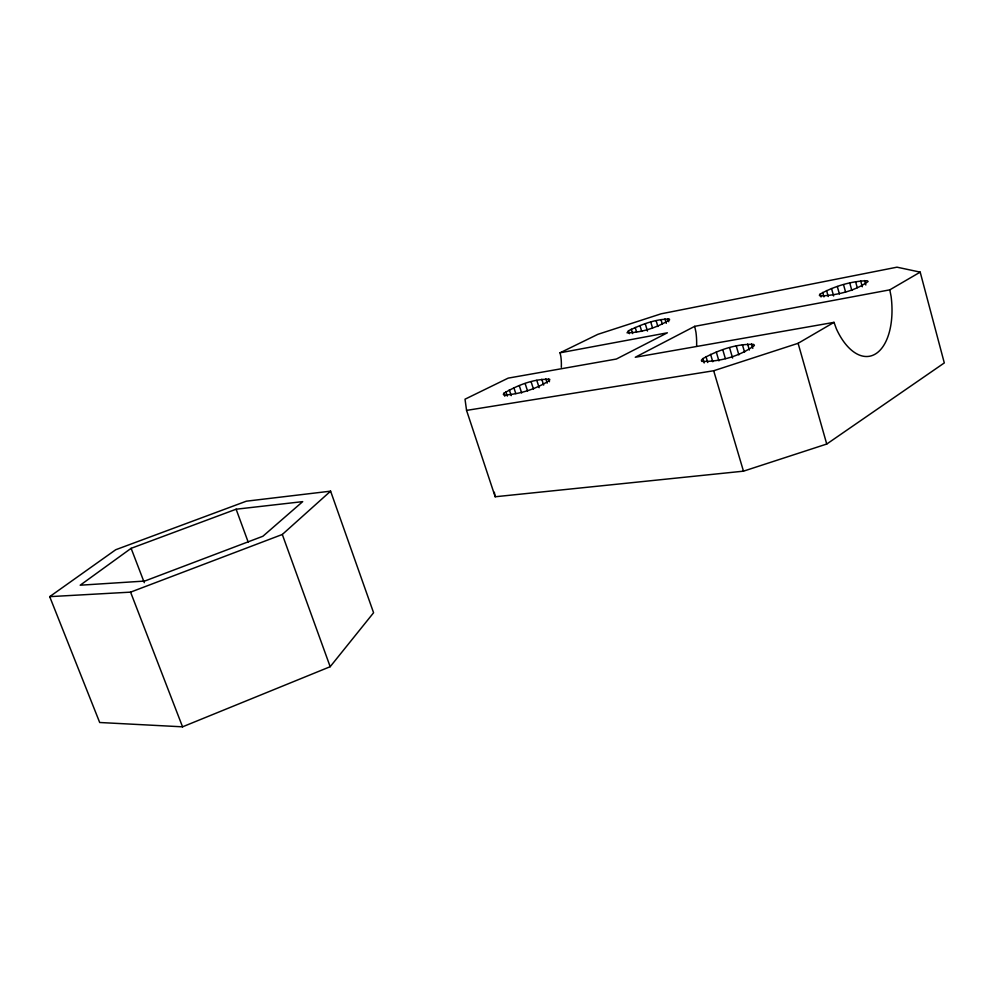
<?xml version="1.0" encoding="UTF-8"?>
<svg xmlns="http://www.w3.org/2000/svg" width="994" height="994" viewBox="0 0 994 994"><rect width="100%" height="100%" fill="white"/><g stroke="black" fill="none" stroke-linecap="round" stroke-linejoin="round"><path stroke-width="1.49" d="M503.859 393.289L503.349 394.444L504.43 395.09C520.123 394.059 536.213 389.002 549.446 380.478L549.781 379.373C534.026 378.552 517.402 385.274 503.859 393.289L504.815 396.221M820.249 294.013L819.367 295.243L820.125 296.013C836.55 295.293 854.865 291.18 868.135 281.464L867.178 280.743C850.939 281.178 834.463 286.222 820.249 294.013L821.069 296.957M330.182 666.701L373.582 612.751L330.604 491.16L246.35 501.187L115.726 549.732L49.7 596.649L99.698 722.501L182.548 726.825L330.182 666.701L282.308 534.474L330.604 491.16M702.87 358.586L701.391 360.226L701.714 361.369C719.755 361.99 739.822 356.187 754.384 345.514L753.837 344.433C736.206 343.613 718.227 350.199 702.87 358.586L704.174 362.984M628.519 330.753L627.065 332.816C641.689 332.642 657.109 327.548 669.546 319.857L669.409 319.074C655.245 319.062 641.167 324.603 628.519 330.753L629.426 333.698M131.121 548.328L80.191 585.205L144.677 581.068L262.901 536.251L302.698 501.635L236.125 509.214L131.121 548.328L144.292 582.67M560.032 352.808L667.384 332.804L616.379 359.033L508.17 378.13L465.018 399.203L466.559 410.398L495.186 496.764L743.475 471.168L826.735 444.045L944.3 362.934L920.196 272.132L896.986 267.175L661.06 313.831L597.829 334.344L560.032 352.808L560.864 356.573A42.394 28.963 79.5 0 1 561.312 367.295M466.559 410.398L713.68 370.75L798.107 343.303L834.028 322.354L836.352 328.79A59.466 31.386 80.6 0 0 875.267 354.075A59.466 31.386 80.6 0 0 891.109 296.473L889.792 289.85L920.196 272.132M889.792 289.85L694.694 326.343L635.278 357.256L834.028 322.354M49.7 596.649L130.574 592.138L282.308 534.474M130.574 592.138L182.548 726.825M236.125 509.214L248.251 542.277M509.326 389.822L511.214 395.637M505.896 391.711L507.325 396.084M519.278 385.622L521.664 392.99M513.886 387.747L515.799 393.649M536.785 380.304L539.158 387.697M531.119 381.771L533.492 389.151M525.155 383.585L527.528 390.953M548.526 378.789L549.458 381.721M545.805 378.751L547.197 383.137M541.792 379.273L543.656 385.1M639.95 325.585L641.726 331.437M635.191 327.436L636.533 331.834M631.289 329.2L632.644 333.599M650.759 322.068L652.536 327.933M645.255 323.758L647.479 331.064M667.831 318.763L668.726 321.721M664.949 318.937L666.278 323.348M660.948 319.583L662.277 323.982M656.115 320.652L657.879 326.517M706.001 356.585L707.765 362.512M716.289 352.013L718.91 360.884M710.586 354.336L712.773 361.741M713.68 370.75L743.475 471.168M729.559 347.701L732.603 358.051M722.762 349.751L725.371 358.623M742.419 344.744L744.581 352.174M736.256 345.999L738.865 354.883M751.526 343.936L752.806 348.36M747.625 344.036L749.364 350.012M798.107 343.303L826.735 444.045M822.709 292.41L823.964 296.895M831.543 288.533L833.618 295.988M826.561 290.534L828.226 296.51M849.771 283.004L851.821 290.472M843.533 284.644L845.596 292.099M837.333 286.52L839.396 293.975M860.68 280.88L862.295 286.781M855.61 281.724L857.25 287.713M864.618 280.544L865.836 284.992M694.694 326.343L695.962 332.294A53.452 33.2 80 0 1 696.62 345.726M494.329 492.254L495.186 496.764"/></g></svg>
